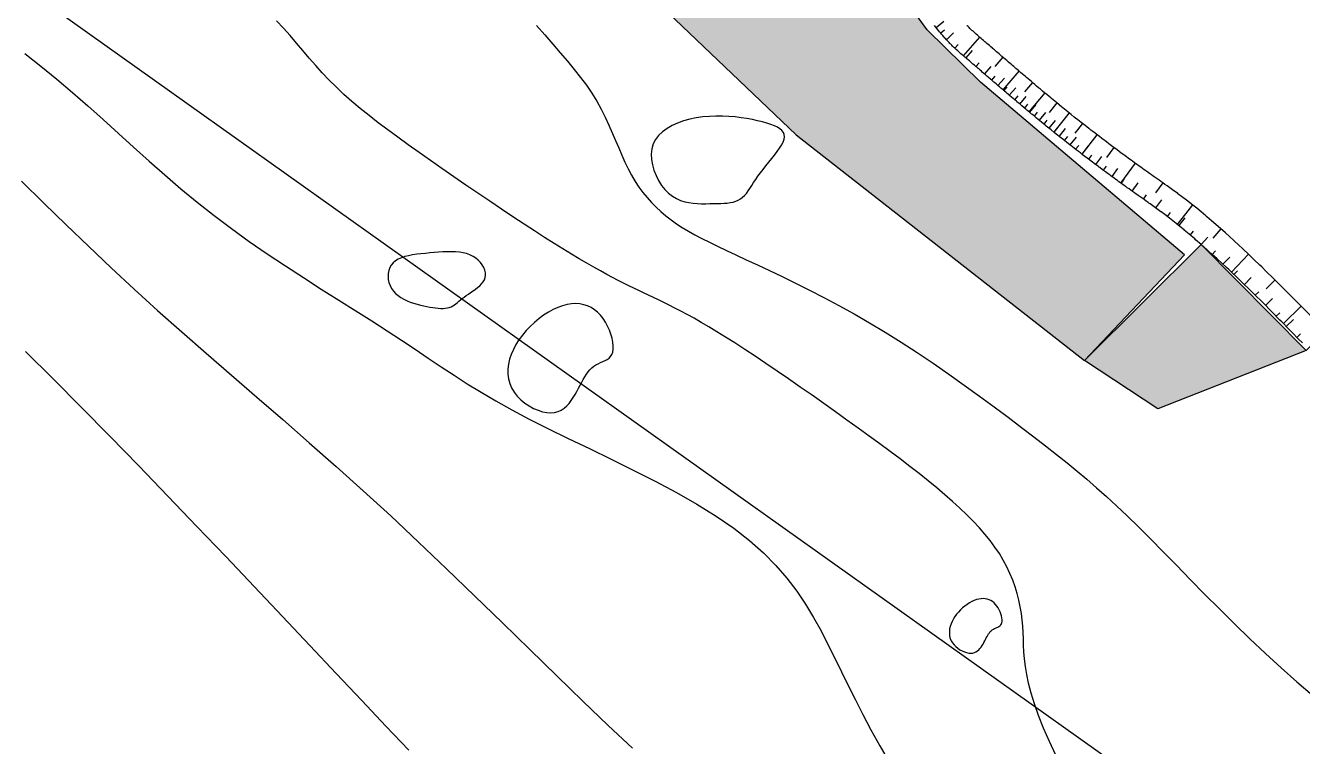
# Model space of a CAD drawing. Header units: millimetres. Extents: x 501029 to 503193, y 1805862 to 1807132.
# Drawn here: x 501825.5 to 501877, y 1806699.8 to 1806728.9 of the extents above; entities that cross this region are included whole.
import ezdxf

# ---------------------------------------------------------------- set-up
doc = ezdxf.new("R2010")
doc.units = ezdxf.units.MM
doc.header["$LTSCALE"] = 12
doc.header["$MEASUREMENT"] = 0
for name, color, linetype in [('3', 7, 'CONTINUOUS'), ('DM1', 4, 'CONTINUOUS'), ('DMO', 7, 'CONTINUOUS'), ('KHUNG', 7, 'CONTINUOUS'), ('TEXT', 4, 'CONTINUOUS')]:
    doc.layers.add(name, color=color, linetype=linetype)

msp = doc.modelspace()

# ---------------------------------------------------------------- hatches: boundary and pattern name
at = {"layer": 'TEXT', "linetype": 'Continuous'}
h = msp.add_hatch(dxfattribs=at)
h.set_pattern_fill('HONEY', color=256, scale=5, style=0)
h.set_pattern_definition([(0, (0, 0), (0.9375, 0.5412658750000001), [0.625, -1.25]), (120, (0, 0), (-0.9374999979516122, 0.5412658785479115), [0.625, -1.25]), (60, (0, 0), (2.0483877e-09, 1.082531753547911), [-1.25, 0.625])])
h.paths.add_polyline_path([(501834.6466081616, 1806753.636734551), (501825.6713402269, 1806762.17099704), (501821.2938374038, 1806755.472344911), (501833.2147096753, 1806745.055671973), (501845.3858500724, 1806735.223204318), (501850.5764841258, 1806739.156191729)])
h.paths.add_polyline_path([(501860.2846427964, 1806730.989805251), (501856.2574264699, 1806734.028931883), (501852.1300000001, 1806737.871999999), (501850.5764841261, 1806739.156191728), (501845.3858500727, 1806735.223204318), (501856.6130687546, 1806724.521065518), (501868.2472492611, 1806715.403686484), (501872.2860022753, 1806719.673945244), (501864.0525835316, 1806726.646058421), (501861.8955290009, 1806728.755154181)])
h.paths.add_polyline_path([(501872.9540000002, 1806720.087), (501868.2472492608, 1806715.403686484), (501871.2077240842, 1806713.447778474), (501877.1870352164, 1806715.80847753)])

# ---------------------------------------------------------------- linework, layer by layer
at = {"layer": '3', "linetype": 'Continuous'}
for p, q in [((501862.5709999998, 1806729.089, 16.817), (501862.2569999998, 1806728.841, 16.817)), ((501862.5949999997, 1806728.744, 17.366), (501862.4429999998, 1806728.614, 17.366)), ((501862.964, 1806728.629, 17.85), (501862.6709999999, 1806728.357, 17.85)), ((501864.0059999999, 1806728.464, 18.39), (501863.3539999998, 1806727.706, 18.39)), ((501863.1449999998, 1806728.164, 18.24), (501863.0069999997, 1806728.018, 18.24)), ((501863.7179999998, 1806727.922, 18.309), (501863.4569999999, 1806727.619, 18.309)), ((501863.9929999999, 1806727.421, 18.065), (501863.8619999997, 1806727.27, 18.065)), ((501864.9469999999, 1806727.653, 17.618), (501864.6199999999, 1806727.274, 17.618)), ((501864.4679999999, 1806727.276, 17.664), (501864.207, 1806726.973, 17.664)), ((501864.6229999999, 1806726.878, 17.208), (501864.4929999998, 1806726.727, 17.208)), ((501865.5979999998, 1806727.092, 16.391), (501864.9469999999, 1806726.333, 16.391)), ((501865.0139999998, 1806726.806, 16.707), (501864.7539999999, 1806726.502, 16.707)), ((501865.116, 1806726.455, 16.2), (501864.9869999997, 1806726.302999999, 16.2)), ((501865.4699999998, 1806726.416, 15.668), (501865.2109999999, 1806726.111, 15.668)), ((501866.1409999999, 1806726.629, 15.072), (501865.8179999998, 1806726.248, 15.072)), ((501865.5479999999, 1806726.088, 15.143), (501865.4189999998, 1806725.935, 15.143)), ((501865.8829999999, 1806726.066, 14.597), (501865.626, 1806725.76, 14.597)), ((501866.6409999998, 1806726.209, 13.722), (501866.0009999999, 1806725.441, 13.722)), ((501867.129, 1806725.805, 12.362), (501866.8129999999, 1806725.418, 12.362)), ((501865.95, 1806725.749, 14.064), (501865.8219999999, 1806725.596, 14.064)), ((501866.2769999998, 1806725.737, 13.512), (501866.021, 1806725.43, 13.512)), ((501866.3399999999, 1806725.425, 12.976), (501866.2129999998, 1806725.271, 12.976)), ((501866.6649999998, 1806725.417, 12.422), (501866.4109999999, 1806725.108, 12.422)), ((501867.6279999998, 1806725.4, 11.007), (501867.0019999999, 1806724.62, 11.007)), ((501866.7309999999, 1806725.105, 11.888), (501866.6039999999, 1806724.95, 11.888)), ((501867.0589999999, 1806725.097, 11.335), (501866.808, 1806724.786, 11.335)), ((501867.1309999998, 1806724.782, 10.804), (501867.0059999998, 1806724.626, 10.804)), ((501868.1589999998, 1806724.978, 9.669), (501867.8499999999, 1806724.585, 9.669)), ((501867.9719999998, 1806725.126, 10.125), (501867.8879999998, 1806725.192, 10.335)), ((501867.4679999999, 1806724.769, 10.256), (501867.2189999998, 1806724.455999999, 10.256)), ((501867.3169999998, 1806724.378, 10.009), (501867.2939999998, 1806724.396, 10.065)), ((501867.5539999998, 1806724.446, 9.732), (501867.4299999999, 1806724.289, 9.732)), ((501867.9039999998, 1806724.425, 9.193), (501867.6579999998, 1806724.11, 9.193)), ((501868.7459999998, 1806724.521, 8.367), (501868.1369999999, 1806723.729, 8.367)), ((501868.011, 1806724.09, 8.682), (501867.8879999998, 1806723.932, 8.682)), ((501868.3849999998, 1806724.054, 8.158), (501868.1419999998, 1806723.737, 8.158)), ((501869.4319999998, 1806724.002, 7.139), (501869.1319999998, 1806723.601, 7.139)), ((501868.521, 1806723.698999999, 7.669), (501868.4, 1806723.539, 7.669)), ((501868.9319999998, 1806723.64, 7.174), (501868.6919999998, 1806723.32, 7.174)), ((501869.1139999998, 1806723.254, 6.725999999999999), (501868.9949999998, 1806723.094, 6.725999999999999)), ((501870.2889999999, 1806723.371, 6.086999999999999), (501869.7009999999, 1806722.562, 6.086999999999999)), ((501869.5829999998, 1806723.157, 6.291), (501869.3459999999, 1806722.835, 6.291)), ((501869.835, 1806722.726, 5.929999999999999), (501869.7179999999, 1806722.564, 5.929999999999999)), ((501870.3909999999, 1806722.573, 5.634), (501870.1579999998, 1806722.247, 5.634)), ((501871.4019999998, 1806722.578, 5.514999999999999), (501871.1139999998, 1806722.168, 5.514999999999999)), ((501870.7289999998, 1806722.087, 5.472), (501870.6139999999, 1806721.924, 5.472)), ((501871.3489999999, 1806721.894, 5.442), (501871.1119999998, 1806721.572, 5.442)), ((501872.6049999997, 1806721.684, 5.501999999999999), (501871.9869999998, 1806720.898, 5.501999999999999)), ((501871.6989999997, 1806721.383, 5.440999999999999), (501871.5769999999, 1806721.225, 5.440999999999999)), ((501872.2999999998, 1806721.163, 5.443), (501872.0489999999, 1806720.852, 5.443)), ((501873.751, 1806720.717, 5.514999999999999), (501873.4199999999, 1806720.343, 5.514999999999999)), ((501872.6319999998, 1806720.629, 5.447), (501872.5019999998, 1806720.477, 5.447)), ((501873.2169999999, 1806720.389, 5.453), (501872.9539999999, 1806720.087, 5.453)), ((501873.5339999998, 1806719.838, 5.459999999999999), (501873.3999999999, 1806719.689, 5.459999999999999)), ((501874.8559999999, 1806719.702999999, 5.536999999999999), (501874.1699999999, 1806718.975, 5.536999999999999)), ((501874.1059999999, 1806719.583, 5.469), (501873.8329999998, 1806719.291, 5.469)), ((501874.4119999998, 1806719.02, 5.479), (501874.2739999997, 1806718.875, 5.479)), ((501874.9749999998, 1806718.756, 5.488999999999999), (501874.6959999997, 1806718.47, 5.488999999999999)), ((501875.9319999998, 1806718.658, 5.564), (501875.5799999999, 1806718.303, 5.564)), ((501875.2729999999, 1806718.184, 5.501), (501875.1329999999, 1806718.042, 5.501)), ((501875.829, 1806717.914, 5.512), (501875.5459999999, 1806717.631, 5.512)), ((501876.9889999998, 1806717.594, 5.594), (501876.2759999998, 1806716.893, 5.594)), ((501876.1209999998, 1806717.336, 5.524), (501875.9789999998, 1806717.195, 5.524)), ((501876.673, 1806717.061, 5.536), (501876.3879999998, 1806716.78, 5.536)), ((501876.9619999998, 1806716.479, 5.548), (501876.8189999999, 1806716.34, 5.548))]:
    msp.add_line(p, q, dxfattribs=at)
at = {"layer": '3', "color": 1, "linetype": 'Continuous', "flags": 128}
msp.add_lwpolyline([(502734.468, 1805863.404), (502565.854, 1806180.86), (502440.381, 1806356.363), (502262.265, 1806436.523), (502063.939, 1806567.977), (501955.637, 1806637.827), (501772.776, 1806767.939), (501708.223, 1807014.777), (501705.5739999999, 1807125.556)], dxfattribs=at)
at = {"layer": '3', "linetype": 'Continuous', "extrusion": (0.7000367487693115, 0.7115391592436147, 0.0605026878360138), "elevation": 1636881.360701644}
msp.add_lwpolyline([(909347.6767703556, -99200.33560182256), (909347.7036164742, -99200.38469642487), (909347.7827406635, -99200.53996487892), (909347.8583236743, -99200.69826887445), (909347.9324925183, -99200.861563013), (909347.938850507, -99200.87458511529)], dxfattribs=at)
at = {"layer": '3', "linetype": 'Continuous', "extrusion": (0.6851884817532321, 0.7254316017220832, 0.0653125998229596), "elevation": 1654529.53199843}
msp.add_lwpolyline([(875752.4495047837, -108275.178689815), (875752.4509184223, -108275.1816860436), (875752.496074193, -108275.2458183392), (875752.5384026868, -108275.3109432316), (875752.5814178354, -108275.3791091998), (875752.6237463288, -108275.4482255517), (875752.6653478389, -108275.5193824804), (875752.7062223655, -108275.5915821212), (875752.7598196373, -108275.6917456839)], dxfattribs=at)
at = {"layer": '3', "linetype": 'Continuous', "extrusion": (0.6517835550569826, 0.7528149327189678, 0.0919123192647074), "elevation": 1687239.563360292}
msp.add_lwpolyline([(803185.6942558468, -155719.1684507686), (803185.7154143859, -155719.186514459), (803185.7654388652, -155719.2317198584), (803185.8147073288, -155719.2799727206), (803185.863321239, -155719.3311433971), (803185.9111791332, -155719.3833700023), (803185.9576264585, -155719.4395703504), (803186.0033177692, -155719.4968266271), (803186.048253064, -155719.5571303669), (803186.0911232363, -155719.6163595269)], dxfattribs=at)
at = {"layer": '3', "linetype": 'Continuous', "extrusion": (0.6481173770888624, 0.7547227795499096, 0.1016729636821527), "elevation": 1688846.782165695}
msp.add_lwpolyline([(796330.7794799373, -172586.0939323881), (796330.7844690348, -172586.0938988348), (796330.844668214, -172586.1039516311), (796330.9026985918, -172586.1180390429), (796330.9607289699, -172586.1361057262), (796331.0172420391, -172586.1582841595), (796331.0731036148, -172586.1833699118), (796331.1274478823, -172586.2135622321), (796331.1811406564, -172586.2456670535), (796331.2333161219, -172586.281883625), (796331.2854915874, -172586.32108465), (796331.3151046894, -172586.3451890814)], dxfattribs=at)
at = {"layer": '3', "linetype": 'Continuous', "extrusion": (0.6598288006887935, 0.7513776461876086, 0.0075885829479054), "elevation": 1688679.850146497}
msp.add_lwpolyline([(815063.8493160675, -12798.03161795647), (815063.8925879819, -12797.96861418681), (815063.9968181758, -12797.82361052423), (815064.0946519818, -12797.69360865805), (815064.1868407996, -12797.57860358099), (815064.2732930775, -12797.47560608879), (815064.3548517663, -12797.38360049356), (815064.4306739154, -12797.30260251198), (815064.5016024753, -12797.22959651376), (815064.5689571417, -12797.16559387422), (815064.632078067, -12797.10858894888), (815064.691625099, -12797.05758746859), (815064.7469383898, -12797.0125837313), (815064.7993376349, -12796.97258916993), (815064.8482545378, -12796.93758737302), (815064.8574734197, -12796.93158670696)], dxfattribs=at)
at = {"layer": '3', "linetype": 'Continuous', "extrusion": (0.6552290049204342, 0.7552374759528976, 0.0170676895704834), "elevation": 1693344.212327314}
msp.add_lwpolyline([(804911.2277289648, -28887.46219955268), (804911.2539764307, -28887.45019676778), (804911.3078820345, -28887.42819261381), (804911.3560449271, -28887.41120497978), (804911.4390193411, -28887.38620014426), (804911.502144324, -28887.37119402874), (804911.5496518924, -28887.36219233737), (804911.6205855829, -28887.35318269881), (804911.6921745975, -28887.34918522397), (804911.7545442332, -28887.35018796272), (804911.8105158336, -28887.35519447502)], dxfattribs=at)
at = {"layer": '3', "linetype": 'Continuous', "extrusion": (0.6543161782687879, 0.7562111229328281, 0.0038828350981171), "elevation": 1694644.971822732}
msp.add_lwpolyline([(802661.6687601804, -6562.191442441224), (802661.6709269349, -6562.190440303783), (802661.7297189988, -6562.139443415256), (802661.7850356651, -6562.094442753945), (802661.8375312558, -6562.054441263652), (802661.8864495537, -6562.019441484999), (802661.9778877815, -6561.958442817901), (802662.058041705, -6561.911440880109), (802662.1289761846, -6561.87443903369), (802662.165097746, -6561.857441035439)], dxfattribs=at)
at = {"layer": '3', "linetype": 'Continuous', "extrusion": (0.6761880644489644, 0.7364533115032172, 0.0201549366833151), "elevation": 1669926.00739524}
msp.add_lwpolyline([(852259.4665654039, -33648.34998696381), (852259.5055716278, -33648.27896360189), (852259.5814345452, -33648.13992868504), (852259.6551479312, -33648.00690496581), (852259.7267117859, -33647.88089224107), (852259.796186387, -33647.76086223646), (852259.8635114565, -33647.64784322635), (852259.9280106694, -33647.5398207708), (852259.9910969537, -33647.43779588158), (852260.052033707, -33647.34178218997), (852260.1108812065, -33647.24975162476), (852260.1689921021, -33647.16273367519), (852260.236317172, -33647.06371182123)], dxfattribs=at)
at = {"layer": '3', "linetype": 'Continuous', "extrusion": (0.6655755145103565, 0.7461439815594467, 0.0166851211230388), "elevation": 1682107.279475838}
msp.add_lwpolyline([(828165.3757248985, -28052.61780496492), (828165.4331895272, -28052.54978642949), (828165.5139910602, -28052.45778163998), (828165.5891449291, -28052.37676994126), (828165.6607287187, -28052.30376554669), (828165.7274110914, -28052.23974341458), (828165.7883652204, -28052.18373834888)], dxfattribs=at)
at = {"layer": '3', "linetype": 'Continuous', "extrusion": (0.6895712154432408, 0.7232337239506671, 0.0377428055738051), "elevation": 1652757.656109001}
msp.add_lwpolyline([(883530.7774316896, -62407.2058444536), (883530.8156719946, -62407.15081124779), (883530.9197724744, -62407.00571452501), (883531.0160801432, -62406.87562680236), (883531.1081463753, -62406.76052457772), (883531.136456308, -62406.72552158293)], dxfattribs=at)
at = {"layer": '3', "linetype": 'Continuous', "extrusion": (0.721009883057134, 0.6909298382948441, 0.0525424313084063), "elevation": 1610172.57715235}
msp.add_lwpolyline([(957235.3719099121, -84704.98666220588), (957235.3768434757, -84704.97763195365), (957235.4756352382, -84704.77235859897), (957235.570907329, -84704.57511529521), (957235.6633516344, -84704.38786134367), (957235.7529681545, -84704.20959812569), (957235.8390650036, -84704.03836633993), (957235.9237479599, -84703.87612370506), (957236.004911245, -84703.72191112104), (957236.0444399985, -84703.64582320712)], dxfattribs=at)
at = {"layer": '3', "linetype": 'Continuous', "extrusion": (-0.6452358181220014, -0.7639682799984215, 0.0048172781407372), "elevation": -1704102.772805143}
msp.add_lwpolyline([(-782364.8287169312, 8225.698480908282), (-782364.8407546717, 8225.719482132095), (-782364.9038805503, 8225.821482641288), (-782364.9641879881, 8225.91848206455), (-782365.023731448, 8226.009484665748), (-782365.0804564678, 8226.096486169412), (-782365.1528016462, 8226.203486944116)], dxfattribs=at)
at = {"layer": '3', "linetype": 'Continuous', "extrusion": (0.7480840354975382, 0.6586045871006043, 0.0813035896117798), "elevation": 1565356.732027492}
msp.add_lwpolyline([(1024443.921278531, -127675.8602304398), (1024443.961938673, -127675.7869161929), (1024444.03289819, -127675.6605631022), (1024444.100284416, -127675.5401510214), (1024444.16700985, -127675.4267767903), (1024444.21896088, -127675.3394504987)], dxfattribs=at)
at = {"layer": '3', "linetype": 'Continuous', "extrusion": (0.7977087886492753, 0.5930169831921028, 0.1095059183671979), "elevation": 1471764.258634313}
msp.add_lwpolyline([(1150544.838903047, -162128.8745140705), (1150544.927212425, -162128.6783242506), (1150545.042496138, -162128.4228196909), (1150545.153582432, -162128.1773226443), (1150545.26127384, -162127.9418984427), (1150545.365570363, -162127.7155530998), (1150545.460875441, -162127.5093106657)], dxfattribs=at)
at = {"layer": '3', "linetype": 'Continuous', "extrusion": (0.7806525590046154, 0.6161579057156179, 0.1045515056978592), "elevation": 1505012.576092195}
msp.add_lwpolyline([(1107265.414372425, -158202.9483718305), (1107265.429037057, -158202.9192757683), (1107265.508267003, -158202.7643998549), (1107265.585472886, -158202.6165849389), (1107265.660654709, -158202.4758310203), (1107265.692008035, -158202.4165450151)], dxfattribs=at)
at = {"layer": '3', "linetype": 'Continuous', "extrusion": (-0.4051106602752033, -0.9035926950981105, 0.1393039636791505), "elevation": -1835853.278994672}
msp.add_lwpolyline([(-281183.5190081932, 258274.7863328249), (-281183.5442126803, 258274.8398372021), (-281183.629989757, 258275.0205892079), (-281183.713123655, 258275.1922887182), (-281183.7794859916, 258275.3265644888)], dxfattribs=at)
at = {"layer": '3', "linetype": 'Continuous', "extrusion": (0.8342366219239723, 0.5319771737876133, 0.1450846139665496), "elevation": 1379813.665833226}
msp.add_lwpolyline([(1253518.789686373, -202316.0453134273), (1253518.791604864, -202316.0401996797), (1253518.88642959, -202315.8330641644), (1253518.977111843, -202315.6349663888), (1253519.040788601, -202315.4994997224)], dxfattribs=at)
at = {"layer": '3', "linetype": 'Continuous', "extrusion": (-0.3762928947810249, -0.9165532273985686, 0.1354025061901897), "elevation": -1844807.728755343}
msp.add_lwpolyline([(-221913.5168501693, 252125.1766142409), (-221913.5686160925, 252125.2877001251), (-221913.8414194113, 252125.9032638879), (-221914.0943188017, 252126.4777016225), (-221914.1250414249, 252126.5472857071)], dxfattribs=at)
at = {"layer": '3', "linetype": 'Continuous', "extrusion": (0.650453288217068, 0.7595355129471933, 0.0040403489512389), "elevation": 1698712.583334149}
msp.add_lwpolyline([(794012.0470079505, -6849.646512741113), (794012.0980952113, -6849.538512398372), (794012.2038492744, -6849.31451003158), (794012.3046137951, -6849.104508856395)], dxfattribs=at)
at = {"layer": '3', "linetype": 'Continuous', "extrusion": (0.7727274208238791, 0.6284342802215619, 0.0892338979832399), "elevation": 1523215.03657598}
msp.add_lwpolyline([(1085044.925461182, -136453.5114020683), (1085045.004147107, -136453.3376713933), (1085045.115674909, -136453.0927318667), (1085045.174179922, -136452.9661894398)], dxfattribs=at)
at = {"layer": '3', "linetype": 'Continuous', "extrusion": (0.9449809940573028, 0.1288607931436914, 0.3006756007075579), "elevation": 707073.9856960492}
msp.add_lwpolyline([(1722349.255214052, -222901.6270526036), (1722349.323266054, -222901.4185057093), (1722349.413386538, -222901.1415884293), (1722349.441084739, -222901.0557182271)], dxfattribs=at)
at = {"layer": '3', "linetype": 'Continuous', "extrusion": (-0.5395859292101771, -0.8403496416851112, 0.0515703860572628), "elevation": -1789081.185464383}
msp.add_lwpolyline([(-553875.9999617354, 92396.88920049577), (-553876.0686341893, 92397.02637953755), (-553876.2369804585, 92397.36784763682), (-553876.397576387, 92397.70027791974), (-553876.65201787, 92398.24000240213)], dxfattribs=at)
at = {"layer": '3', "linetype": 'Continuous', "extrusion": (0.9282018103339881, -0.090242138660452, 0.360967804246715), "elevation": 302795.058298585}
msp.add_lwpolyline([(1846810.068265695, -117188.1234291672), (1846810.11392539, -117187.9357773826), (1846810.208548644, -117187.5401001911)], dxfattribs=at)
at = {"layer": '3', "linetype": 'Continuous', "extrusion": (0.7641925013257574, 0.6389859242036989, 0.0877884365222851), "elevation": 1537995.551550169}
msp.add_lwpolyline([(1064108.212619468, -135529.8603816931), (1064108.263594063, -135529.7519631032), (1064108.462499438, -135529.3152771158)], dxfattribs=at)
at = {"layer": '3', "linetype": 'Continuous', "extrusion": (-0.6270670346659319, -0.7789652970673825, 0), "elevation": -1722080.040003081}
msp.add_lwpolyline([(-742000.6081376467, 11.084), (-742000.6081376467, 11.085), (-742000.8648884986, 11.626)], dxfattribs=at)
at = {"layer": '3', "linetype": 'Continuous', "extrusion": (-0.5227252915501982, -0.8502687237372347, 0.0616552269318198), "elevation": -1798540.324852196}
msp.add_lwpolyline([(-518684.4780328281, 111109.8095446224), (-518684.5029264418, 111109.8536029607), (-518684.6026964509, 111110.0329679434), (-518684.7010908489, 111110.2123126928), (-518684.8906734213, 111110.570985839), (-518685.0730497706, 111110.924652145)], dxfattribs=at)
at = {"layer": '3', "linetype": 'Continuous', "extrusion": (-0.5805391662951467, -0.8137765617021834, 0.0272393836477406), "elevation": -1761623.313055733}
msp.add_lwpolyline([(-640704.4140346383, 48013.89434375952), (-640704.5163292275, 48014.10142059801), (-640704.6775593562, 48014.43354383655)], dxfattribs=at)
at = {"layer": '3', "linetype": 'Continuous', "extrusion": (-0.4558366449172294, -0.8846606942391213, 0.0979204228900167), "elevation": -1827106.576385716}
msp.add_lwpolyline([(-381421.9375664079, 179785.1163498539), (-381422.1092763125, 179785.4650255035), (-381422.1733914317, 179785.5986677554)], dxfattribs=at)
at = {"layer": '3', "linetype": 'Continuous', "extrusion": (0.7592601977375028, 0.6424509176455154, 0.1038304894914967), "elevation": 1541780.652161394}
msp.add_lwpolyline([(1055051.060907605, -160944.264302806), (1055051.183754075, -160944.0290311653), (1055051.334434783, -160943.7304171598)], dxfattribs=at)
at = {"layer": '3', "linetype": 'Continuous', "extrusion": (-0.5339627324120243, -0.8436271695388068, 0.0563648756853607), "elevation": -1792180.629355551}
msp.add_lwpolyline([(-542195.004322577, 101184.6380108922), (-542195.0514062179, 101184.7060908373), (-542195.1701849457, 101184.8823764149), (-542195.2845141657, 101185.0596857281), (-542195.3974636025, 101185.2379759696), (-542195.5068085017, 101185.417259802), (-542195.6147736176, 101185.5965261523), (-542195.7191341962, 101185.7767860936), (-542195.796348417, 101185.9120187304)], dxfattribs=at)
at = {"layer": '3', "linetype": 'Continuous', "extrusion": (-0.5556771939124722, -0.8303033813535037, 0.0426515073414648), "elevation": -1779006.140616431}
msp.add_lwpolyline([(-587785.8176438404, 75952.98988997293), (-587785.8262421748, 75952.99789386833), (-587785.8969722735, 75953.07096401161), (-587786.0384324704, 75953.2230988382), (-587786.1754560623, 75953.3802531112), (-587786.309430292, 75953.54143946446), (-587786.4400738524, 75953.70656328401), (-587786.567111867, 75953.87468464788), (-587786.6911005201, 75954.04583900202), (-587786.7643302282, 75954.1509626414)], dxfattribs=at)
at = {"layer": '3', "linetype": 'Continuous', "extrusion": (0.7600192041614893, 0.6399011989889964, 0.1135661253991752), "elevation": 1537555.026949297}
msp.add_lwpolyline([(1058849.462736554, -175742.1896617655), (1058849.487857407, -175742.1453792455), (1058849.585401842, -175741.9651360161), (1058849.681658142, -175741.7850665358), (1058849.746392476, -175741.6601901865)], dxfattribs=at)
at = {"layer": '3', "linetype": 'Continuous', "extrusion": (0.6241459208772153, 0.781260218641402, 0.0086220775177468), "elevation": 1724760.40393653}
msp.add_lwpolyline([(735597.1509317975, -14863.13537671166), (735597.1651435012, -14863.11337895846), (735597.2721240815, -14862.93336607214), (735597.377542083, -14862.75436391193), (735597.4545366762, -14862.61835729526)], dxfattribs=at)
at = {"layer": '3', "linetype": 'Continuous', "extrusion": (-0.5400547161575182, -0.8399940867171221, 0.0524484302557362), "elevation": -1788673.083610381}
msp.add_lwpolyline([(-554927.0378730353, 93950.33354444498), (-554927.1503510347, 93950.5057549068), (-554927.2625286812, 93950.68502821516), (-554927.3578225645, 93950.84121662476)], dxfattribs=at)
at = {"layer": '3', "linetype": 'Continuous', "extrusion": (-0.5423006997006832, -0.8385993118154959, 0.0515862901043123), "elevation": -1787280.305651256}
msp.add_lwpolyline([(-559665.9510379403, 92329.52932998056), (-559666.0521794932, 92329.66851828097), (-559666.1724330909, 92329.84176093792), (-559666.2899212063, 92330.01796898987), (-559666.2926866887, 92330.02199427469)], dxfattribs=at)
at = {"layer": '3', "linetype": 'Continuous', "extrusion": (-0.5842164973573916, -0.8114659912975918, 0.0146297362545474), "elevation": -1759294.393965977}
msp.add_lwpolyline([(-648337.4079798188, 25747.73150621899), (-648337.4979626912, 25747.83952034715), (-648337.6279379509, 25748.00453979132), (-648337.755121547, 25748.17255226451), (-648337.7779094046, 25748.20456119785)], dxfattribs=at)
at = {"layer": '3', "linetype": 'Continuous', "extrusion": (-0.5699471324043763, -0.8211983030370861, 0.0281711439781697), "elevation": -1769717.526613251}
msp.add_lwpolyline([(-617846.3437151313, 49880.4720764607), (-617846.3623099041, 49880.48008692514), (-617846.4505385023, 49880.52109446466), (-617846.5373754028, 49880.56509373266), (-617846.6225692546, 49880.6121239349), (-617846.7069415818, 49880.66116940577), (-617846.7901735624, 49880.71316739946), (-617846.8717624941, 49880.76719672424), (-617846.9533514262, 49880.82422485836), (-617847.0321569623, 49880.88323803703), (-617847.1115326718, 49880.94527316834), (-617847.1889465104, 49881.00827767861), (-617847.2661089981, 49881.07332060084), (-617847.3413096142, 49881.14033250518), (-617847.4156887063, 49881.20935967819), (-617847.4892462739, 49881.28040211984), (-617847.5536321307, 49881.34442091711)], dxfattribs=at)
at = {"layer": '3', "linetype": 'Continuous', "extrusion": (0.6199023855004921, 0.7841889480708134, 0.0277259116061209), "elevation": 1727922.256163231}
msp.add_lwpolyline([(726711.0155951955, -47920.12300150995), (726711.024187333, -47920.11399336568), (726711.0955693475, -47920.04097665411), (726711.2363086042, -47919.88891923016), (726711.3728339673, -47919.73284967367), (726711.4178194278, -47919.67883871973)], dxfattribs=at)
at = {"layer": '3', "linetype": 'Continuous', "extrusion": (-0.5756230723658989, -0.8174487629450673, 0.0208709970921843), "elevation": -1765790.789966918}
msp.add_lwpolyline([(-629875.8692425983, 36867.96313904624), (-629875.8736646028, 36867.96612445638), (-629875.9508418983, 36868.02915068958), (-629876.0274434454, 36868.09415942245), (-629876.1032273658, 36868.16117973612), (-629876.1776179106, 36868.2301945659), (-629876.2506150801, 36868.30020412962), (-629876.3150101192, 36868.36421379195)], dxfattribs=at)
at = {"layer": '3', "linetype": 'Continuous', "extrusion": (-0.5557916663572554, -0.82952115475567, 0.0546834291229522), "elevation": -1777649.269784253}
msp.add_lwpolyline([(-588730.4490610624, 97359.4136604459), (-588730.4598776874, 97359.42064860306), (-588730.5442008782, 97359.4697769448), (-588730.6274108205, 97359.52180993972), (-588730.7089592341, 97359.57590081834), (-588730.7905076479, 97359.63298720823), (-588730.8698379087, 97359.69208605283), (-588730.9441752391, 97359.75117036288)], dxfattribs=at)
at = {"layer": '3', "linetype": 'Continuous', "extrusion": (-0.5691875393283032, -0.8214455138343563, 0.0353950967621503), "elevation": -1769781.925597372}
msp.add_lwpolyline([(-616490.8463482112, 62686.42600095248), (-616490.87657948, 62686.43498592341), (-616490.9675904155, 62686.46601667562), (-616491.0586013506, 62686.50004554801), (-616491.1482207812, 62686.53806297971), (-616491.2356267457, 62686.57908975637), (-616491.3230327108, 62686.62311465323), (-616491.396840754, 62686.6631310594)], dxfattribs=at)
at = {"layer": '3', "linetype": 'Continuous', "extrusion": (-0.570999973281541, -0.820045942190881, 0.0385186086035048), "elevation": -1768162.878500102}
msp.add_lwpolyline([(-620541.4444325842, 68163.20393963333), (-620541.4832648721, 68163.20492998726), (-620541.584521828, 68163.21193133263), (-620541.6827453952, 68163.22396338829), (-620541.7803975384, 68163.239960865), (-620541.8764083717, 68163.25999939415), (-620541.9712763571, 68163.28397173391), (-620542.0342724496, 68163.3030046883)], dxfattribs=at)
at = {"layer": '3', "linetype": 'Continuous', "extrusion": (0.3116259494199673, 0.4249444761901259, 0.8498890867657987), "elevation": 924157.0382290595}
msp.add_lwpolyline([(663717.8469462418, -1490479.614365424), (663718.1151565434, -1490479.614249675), (663718.3840119693, -1490479.610570081), (663718.4464277158, -1490479.608556661)], dxfattribs=at)
at = {"layer": '3', "linetype": 'Continuous', "extrusion": (0.092148951733349, 0.1225177009362936, 0.9881791252863671), "elevation": 267607.858629012}
msp.add_lwpolyline([(684909.3313814579, -1724935.784073414), (684909.3837857624, -1724935.787165146), (684909.6420026633, -1724935.799575718), (684909.8656157877, -1724935.809265902), (684910.0596251307, -1724935.816075673), (684910.3942354308, -1724935.823486986), (684910.6424387383, -1724935.825722611), (684910.8260382966, -1724935.825278175), (684910.8310382916, -1724935.825271453)], dxfattribs=at)
at = {"layer": '3', "linetype": 'Continuous', "extrusion": (0.1261885275234472, 0.1663394224793024, 0.9779609665271495), "elevation": 363864.721503434}
msp.add_lwpolyline([(692120.8910991683, -1704314.3450597), (692121.0541186852, -1704314.34830442), (692121.3023292247, -1704314.349513419), (692121.4865297407, -1704314.349110419), (692121.4909252786, -1704314.348304419)], dxfattribs=at)
at = {"layer": '3', "linetype": 'Continuous', "extrusion": (0.0858085702178652, 0.1151592141629927, 0.9896338942611695), "elevation": 251131.0647049195}
msp.add_lwpolyline([(677072.9830435242, -1730497.361099239), (677073.040024501, -1730497.367356859), (677073.2717533883, -1730497.390672065), (677073.486689856, -1730497.411560221), (677073.8861854328, -1730497.445973598), (677074.2311056448, -1730497.472355444), (677074.477456955, -1730497.488446848)], dxfattribs=at)
at = {"layer": '3', "linetype": 'Continuous', "extrusion": (0.395670171471, 0.4949422572105374, 0.7736131316332785), "elevation": 1092802.506533407}
msp.add_lwpolyline([(736150.3053811848, -1334159.19809217), (736150.3131898174, -1334159.198848759), (736150.5377669089, -1334159.201234595), (736150.7318905558, -1334159.202645653), (736150.9055559865, -1334159.202209339)], dxfattribs=at)
at = {"layer": '3', "linetype": 'Continuous', "extrusion": (0.3018254900006634, 0.367849816007487, 0.879538450807648), "elevation": 816084.4994914538}
msp.add_lwpolyline([(758048.2444356384, -1508470.537799926), (758048.2939718011, -1508470.540071512), (758048.593289952, -1508470.546206327), (758048.8446180872, -1508470.548477914)], dxfattribs=at)
at = {"layer": '3', "linetype": 'Continuous', "extrusion": (0.2189301231558831, 0.2659320718690971, 0.9388022871331106), "elevation": 590345.0429401239}
msp.add_lwpolyline([(760854.4143220843, -1608945.843335726), (760854.7173256318, -1608945.854948222), (760855.0141995896, -1608945.863657594)], dxfattribs=at)
at = {"layer": '3', "linetype": 'Continuous', "extrusion": (0.0659146477421909, 0.0935752584690958, 0.9934278686525082), "elevation": 202150.667994548}
msp.add_lwpolyline([(630143.269036737, -1754470.771559337), (630143.3715734152, -1754470.788741552), (630143.7022030416, -1754470.839976611), (630144.0093863115, -1754470.885631701), (630144.2964859253, -1754470.927113594), (630144.5621084702, -1754470.964067755), (630144.7530625949, -1754470.988755637)], dxfattribs=at)
at = {"layer": '3', "linetype": 'Continuous', "extrusion": (0.1324051572655163, 0.1653235643684124, 0.9773111036891053), "elevation": 365149.3019885764}
msp.add_lwpolyline([(737681.2157169454, -1684815.965316052), (737681.266475685, -1684815.969622124), (737681.4988703799, -1684815.984940192), (737681.7151778317, -1684815.997824654), (737681.8141948465, -1684816.003173699)], dxfattribs=at)
at = {"layer": '3', "linetype": 'Continuous', "extrusion": (-0.0028403867684427, 0.0189359290364109, 0.9998166645913308), "elevation": 32791.86072576106}
msp.add_lwpolyline([(-764330.8035709164, -1711968.022101067), (-764330.72297259, -1711968.125217065), (-764330.5552984035, -1711968.335453519), (-764330.4299506997, -1711968.490794925)], dxfattribs=at)
at = {"layer": '3', "linetype": 'Continuous', "extrusion": (0.0740418147393569, 0.1016795431338832, 0.9920580024263641), "elevation": 220871.6524004049}
msp.add_lwpolyline([(657825.6089424837, -1742007.910280382), (657826.0434217688, -1742007.97920527), (657826.4557681497, -1742008.043130697), (657826.8389964299, -1742008.100966746), (657827.0917113815, -1742008.137476806)], dxfattribs=at)
at = {"layer": '3', "linetype": 'Continuous', "extrusion": (0.2204794868565335, 0.2552920360826007, 0.9413898088402486), "elevation": 571899.0807274007}
msp.add_lwpolyline([(801077.0542256819, -1596031.743491696), (801077.1834360104, -1596031.751401618), (801077.4950062823, -1596031.767207991), (801077.6532854938, -1596031.775117914)], dxfattribs=at)
at = {"layer": '3', "linetype": 'Continuous', "extrusion": (-0.0036092411246923, 0.0216554321175795, 0.9997589787735366), "elevation": 37319.3706142502}
msp.add_lwpolyline([(-792069.2161924368, -1699218.313030429), (-792069.1954781677, -1699218.340807164), (-792068.982417112, -1699218.63187694), (-792068.8597754855, -1699218.79630218)], dxfattribs=at)
at = {"layer": '3', "linetype": 'Continuous', "extrusion": (0.5353114519035344, 0.5596437942453591, 0.632645614087056), "elevation": 1279781.52594948}
msp.add_lwpolyline([(886168.1280937803, -1045453.706434942), (886168.3755514873, -1045453.712891189), (886168.7283578097, -1045453.721929935)], dxfattribs=at)
at = {"layer": '3', "linetype": 'Continuous', "extrusion": (-1.2918466e-09, 0.0277362729005046, 0.9996152755763533), "elevation": 50117.20336538794}
msp.add_lwpolyline([(-501877.5981497807, -1806021.790881923), (-501877.2541497972, -1806022.143023879), (-501876.8911498144, -1806022.512159295), (-501876.5521498304, -1806022.855304713), (-501876.5471498306, -1806022.861302405)], dxfattribs=at)
at = {"layer": '3', "linetype": 'Continuous', "extrusion": (-0.7071067860871395, -0.7071067762852766, 9.799769474e-07), "elevation": -1632421.884056568}
msp.add_lwpolyline([(-922662.3670693772, 7.118735814793259), (-922662.7969903002, 7.10973581479326), (-922662.9666959281, 7.106735814793259)], dxfattribs=at)
at = {"layer": '3', "linetype": 'Continuous', "extrusion": (0.6440686940471014, 0.6471356916013556, 0.4079104239953871), "elevation": 1492436.041348393}
msp.add_lwpolyline([(918781.6728020665, -666768.9495465708), (918781.7703791681, -666768.9520440323), (918782.2533266984, -666768.9615944738), (918782.2724168482, -666768.9619014073)], dxfattribs=at)
at = {"layer": '3', "linetype": 'Continuous', "extrusion": (-0.580109607641153, -0.5524853374755586, 0.5985255174150436), "elevation": -1289324.531093702}
msp.add_lwpolyline([(-962190.1756643791, 963294.9316011583), (-962190.3545609306, 963294.9278563241), (-962190.7752505862, 963294.9166218217)], dxfattribs=at)
at = {"layer": '3', "linetype": 'Continuous', "extrusion": (-0.3956982725301674, -0.3620218162755704, 0.8440160434832849), "elevation": -852657.8384460238}
msp.add_lwpolyline([(-994231.183599377, 1341857.904834018), (-994231.4048625109, 1341857.897375753), (-994231.7836863445, 1341857.882459225)], dxfattribs=at)
at = {"layer": '3', "linetype": 'Continuous'}
for points in [[(501864.5299999998, 1806728.013, 18.124), (501864.467, 1806728.067, 18.179), (501864.4059999999, 1806728.12, 18.226), (501864.352, 1806728.166, 18.263), (501864.3049999999, 1806728.207, 18.292), (501864.2629999998, 1806728.242, 18.314), (501864.227, 1806728.274, 18.331), (501864.163, 1806728.328, 18.356), (501864.1159999999, 1806728.37, 18.371), (501864.0799999999, 1806728.401, 18.38), (501864.0249999999, 1806728.447, 18.389), (501863.9709999999, 1806728.494, 18.393), (501863.9239999998, 1806728.535, 18.392), (501863.8779999998, 1806728.575, 18.387), (501863.8329999999, 1806728.615, 18.377), (501863.7889999999, 1806728.655, 18.363), (501863.7459999998, 1806728.694, 18.345), (501863.7039999999, 1806728.733, 18.323), (501863.6639999999, 1806728.771, 18.298), (501863.6239999999, 1806728.809, 18.268), (501863.5849999999, 1806728.847, 18.236), (501863.5469999998, 1806728.884, 18.2), (501863.5109999999, 1806728.921, 18.161), (501863.4999999997, 1806728.932, 18.148)], [(501872.011, 1806722.142, 5.501), (501871.7959999999, 1806722.3, 5.501999999999999), (501871.5769999999, 1806722.455, 5.503), (501871.4929999998, 1806722.513, 5.506), (501871.4109999998, 1806722.571, 5.512999999999999), (501871.3299999999, 1806722.628, 5.525), (501871.251, 1806722.684, 5.541), (501871.1719999998, 1806722.739, 5.560999999999999), (501871.0949999998, 1806722.794, 5.584999999999999), (501871.0189999999, 1806722.847, 5.613), (501870.9439999999, 1806722.901, 5.644), (501870.8699999999, 1806722.952999999, 5.677999999999999), (501870.8129999999, 1806722.994, 5.708)]]:
    msp.add_polyline3d(points, dxfattribs=at)
at = {"layer": 'DM1'}
for points in [[(501845.3858500726, 1806735.223204318), (501856.6130687537, 1806724.521065521), (501868.2472492609, 1806715.403686484), (501872.2860022752, 1806719.673945244), (501864.0525835309, 1806726.64605842), (501861.8955290016, 1806728.755154181), (501860.2846427967, 1806730.989805249), (501856.2574264673, 1806734.028931885), (501852.1299999999, 1806737.872), (501850.576484126, 1806739.156191729)], [(501871.2077240842, 1806713.447778474), (501868.2472492609, 1806715.403686484), (501872.954, 1806720.087), (501877.1870352167, 1806715.80847753)]]:
    msp.add_lwpolyline(points, close=True, dxfattribs=at)
for points in [[(501867.0832516922, 1806699.467196336), (501866.8263360567, 1806700.02605153), (501866.5954985944, 1806700.564903926), (501866.394053108, 1806701.075550937), (501866.2253134002, 1806701.549789975), (501866.0912820241, 1806701.981611354), (501865.9887165314, 1806702.373776986), (501865.9130632244, 1806702.731241682), (501865.8597684051, 1806703.058960254), (501865.8242783754, 1806703.361887515), (501865.8020394372, 1806703.644978274), (501865.7884978927, 1806703.913187346), (501865.7791000438, 1806704.171469541), (501865.7692921925, 1806704.424779671), (501865.7545206409, 1806704.678072548), (501865.7308672832, 1806704.935347996), (501865.6969563824, 1806705.196785897), (501865.6520477945, 1806705.461611142), (501865.5954013746, 1806705.729048626), (501865.5262769782, 1806705.998323242), (501865.443934461, 1806706.268659882), (501865.3476336782, 1806706.53928344), (501865.2366344856, 1806706.809418809), (501865.1101967385, 1806707.078290883), (501864.9675802924, 1806707.345124554), (501864.8081660604, 1806707.609401918), (501864.6318191851, 1806707.871633876), (501864.4385258667, 1806708.13258853), (501864.228272306, 1806708.393033983), (501864.0010447027, 1806708.653738338), (501863.7568292573, 1806708.915469696), (501863.4956121701, 1806709.178996163), (501863.2173796413, 1806709.445085839), (501862.9221178712, 1806709.714506828), (501862.6098130599, 1806709.988027231), (501862.2805620057, 1806710.266300657), (501861.9349038971, 1806710.549522726), (501861.5734885204, 1806710.837774565), (501861.1969656621, 1806711.131137299), (501860.8059851085, 1806711.429692054), (501860.401196646, 1806711.733519955), (501859.9832500611, 1806712.042702129), (501859.5527951401, 1806712.357319701), (501859.1104816692, 1806712.677453797), (501858.6569594348, 1806713.003185542), (501858.1933655609, 1806713.334122831), (501857.7227865208, 1806713.667980634), (501857.2487961254, 1806714.002000687), (501856.7749681852, 1806714.333424731), (501856.304876511, 1806714.659494502), (501855.8420949139, 1806714.977451739), (501855.3901972043, 1806715.28453818), (501854.9527571931, 1806715.577995562), (501854.5333486912, 1806715.855065625), (501854.1355455094, 1806716.112990106), (501853.7620550796, 1806716.349727352), (501853.4121193194, 1806716.566102135), (501853.0841137677, 1806716.763655839), (501852.7764139632, 1806716.943929844), (501852.4873954447, 1806717.108465535), (501852.2154337512, 1806717.258804291), (501851.9589044213, 1806717.396487496), (501851.716182994, 1806717.52305653), (501851.4856450082, 1806717.640052777), (501851.2656660022, 1806717.749017618), (501851.0545350011, 1806717.851509823), (501850.8501949709, 1806717.94915772), (501850.6505023637, 1806718.043607023), (501850.4533136318, 1806718.136503447), (501850.2564852269, 1806718.229492708), (501850.0578736013, 1806718.32422052), (501849.855335207, 1806718.422332599), (501849.6467264959, 1806718.525474659), (501849.42990392, 1806718.635292416), (501849.2027239315, 1806718.753431585), (501848.9632077669, 1806718.881418109), (501848.7100358, 1806719.020298846), (501848.4420531895, 1806719.171000883), (501848.1581050937, 1806719.334451305), (501847.857036671, 1806719.511577199), (501847.53769308, 1806719.703305651), (501847.1989194789, 1806719.910563748), (501846.8395610265, 1806720.134278575), (501846.4584628809, 1806720.37537722), (501846.0544702008, 1806720.634786767), (501845.6273192586, 1806720.912796906), (501845.1803107832, 1806721.207147732), (501844.7176366175, 1806721.514941943), (501844.2434886049, 1806721.833282235), (501843.762058588, 1806722.159271306), (501843.2775384099, 1806722.490011854), (501842.7941199138, 1806722.822606577), (501842.3159949425, 1806723.154158171), (501841.847355339, 1806723.481769335), (501841.3923929466, 1806723.802542764), (501840.9545468188, 1806724.114307418), (501840.5342448534, 1806724.417797292), (501840.1311621587, 1806724.714472642), (501839.7449738429, 1806725.005793725), (501839.3753550149, 1806725.293220798), (501839.0219807826, 1806725.578214115), (501838.6845262546, 1806725.862233934), (501838.3626665392, 1806726.146740511), (501838.056076745, 1806726.433194101), (501837.7644319804, 1806726.723054962), (501837.486839235, 1806727.017339214), (501837.2201330247, 1806727.315286432), (501836.9605797471, 1806727.615692056), (501836.7044457991, 1806727.917351528), (501836.447997578, 1806728.219060286), (501836.1875014813, 1806728.519613772), (501835.9192239061, 1806728.817807426), (501835.6394312497, 1806729.112436686)], [(501846.1348510881, 1806728.935879738), (501846.4652662475, 1806728.549141722), (501846.7839852823, 1806728.180981407), (501847.089546182, 1806727.828397156), (501847.3804869358, 1806727.488387333), (501847.6553455331, 1806727.157950301), (501847.9126599634, 1806726.834084424), (501848.150968216, 1806726.513788065), (501848.3688082802, 1806726.194059588), (501848.5654491518, 1806725.872668046), (501848.7430838504, 1806725.550465256), (501848.9046364022, 1806725.229073723), (501849.053030833, 1806724.910115953), (501849.1911911689, 1806724.595214452), (501849.3220414359, 1806724.285991727), (501849.4485056598, 1806723.984070283), (501849.5735078668, 1806723.691072625), (501849.6999720829, 1806723.408621262), (501849.8308223339, 1806723.138338697), (501849.9685223829, 1806722.881468853), (501850.1136949402, 1806722.637741311), (501850.2665024533, 1806722.406507067), (501850.4271073696, 1806722.187117119), (501850.5956721364, 1806721.978922463), (501850.7723592012, 1806721.781274095), (501850.9573310113, 1806721.593523014), (501851.1507500142, 1806721.415020215), (501851.352778657, 1806721.245116696), (501851.5635793876, 1806721.083163451), (501851.7837207679, 1806720.928227543), (501852.0153958208, 1806720.778240273), (501852.2612036836, 1806720.630849009), (501852.523743494, 1806720.483701118), (501852.8056143896, 1806720.334443967), (501853.1094155078, 1806720.180724923), (501853.4377459864, 1806720.020191351), (501853.7932049627, 1806719.85049062), (501854.1783915746, 1806719.669270095), (501854.5959049593, 1806719.474177143), (501855.047430671, 1806719.263161644), (501855.5309999285, 1806719.035383525), (501856.0437303669, 1806718.790305227), (501856.5827396217, 1806718.527389191), (501857.1451453279, 1806718.246097856), (501857.728065121, 1806717.945893664), (501858.3286166362, 1806717.626239054), (501858.9439175086, 1806717.286596467), (501859.5710853736, 1806716.926428344), (501860.2072378663, 1806716.545197126), (501860.8492687319, 1806716.14322895), (501861.4931761543, 1806715.724304751), (501862.1347344272, 1806715.293069161), (501862.7697178442, 1806714.854166813), (501863.3939006993, 1806714.412242339), (501864.0030572862, 1806713.97194037), (501864.5929618985, 1806713.537905539), (501865.15938883, 1806713.114782479), (501865.6981123744, 1806712.707215822), (501866.2049068255, 1806712.3198502), (501866.6773812913, 1806711.95543896), (501867.120484137, 1806711.609170302), (501867.5409985418, 1806711.274341142), (501867.9457076854, 1806710.944248395), (501868.341394747, 1806710.612188976), (501868.7348429061, 1806710.2714598), (501869.1328353421, 1806709.915357782), (501869.5421552344, 1806709.537179838), (501869.9695857623, 1806709.130222882), (501870.4219101055, 1806708.68778383), (501870.9042800374, 1806708.205317886), (501871.4153217085, 1806707.686913414), (501871.9520298638, 1806707.138817066), (501872.5113992479, 1806706.567275495), (501873.0904246055, 1806705.978535353), (501873.6861006814, 1806705.378843295), (501874.2954222205, 1806704.774445971), (501874.9153839674, 1806704.171590035), (501875.5429806669, 1806703.57652214), (501876.1752070638, 1806702.995488938), (501876.8095641639, 1806702.433309199), (501877.4455780177, 1806701.88909016)], [(501825.3503949495, 1806722.639694488), (501826.2491778028, 1806721.758992228), (501827.1469472586, 1806720.884304851), (501828.0494831234, 1806720.014680616), (501828.9625652042, 1806719.149167781), (501829.8919733079, 1806718.286814604), (501830.8423832135, 1806717.42617204), (501831.814054589, 1806716.563801827), (501832.8061430743, 1806715.695768397), (501833.8178043101, 1806714.818136183), (501834.8481939361, 1806713.926969619), (501835.8964675927, 1806713.018333138), (501836.96178092, 1806712.088291174), (501838.0432895582, 1806711.132908158), (501839.1401491475, 1806710.148248524), (501840.251515328, 1806709.130376707), (501841.3754921978, 1806708.078005698), (501842.5059776868, 1806707.000442733), (501843.6358181827, 1806705.909643608), (501844.7578600735, 1806704.817564118), (501845.8649497468, 1806703.736160058), (501846.9499335902, 1806702.677387224), (501848.0056579918, 1806701.653201411), (501849.0249693393, 1806700.675558415), (501850.0007140205, 1806699.756414031)], [(501825.5044950007, 1806715.770960101), (501826.6261799649, 1806714.66068238), (501827.7632861513, 1806713.518840604), (501828.91534912, 1806712.347646583), (501830.080804335, 1806711.150451295), (501831.2536868791, 1806709.935162386), (501832.4269317392, 1806708.71082667), (501833.5934739025, 1806707.48649096), (501834.7462483562, 1806706.271202072), (501835.8781900875, 1806705.074006816), (501836.9822340834, 1806703.903952009), (501838.0513153312, 1806702.770084463), (501839.0783688179, 1806701.681450992), (501840.0563295305, 1806700.647098409), (501840.9810611151, 1806699.672876987)]]:
    msp.add_lwpolyline(points, dxfattribs=at)
at = {"layer": 'DMO'}
for points in [[(501825.482436371, 1806727.79840259), (501826.1308372327, 1806727.285639583), (501826.771874688, 1806726.76215787), (501827.4023461088, 1806726.227167886), (501828.0244076306, 1806725.682403851), (501828.6415550798, 1806725.130230926), (501829.2572842822, 1806724.573014273), (501829.8750910642, 1806724.013119055), (501830.498471252, 1806723.452910433), (501831.1309206716, 1806722.894753571), (501831.7759351495, 1806722.341013628), (501832.4370105116, 1806721.79405577), (501833.1176425842, 1806721.256245156), (501833.8196639684, 1806720.729648692), (501834.5382543653, 1806720.215140255), (501835.2669302508, 1806719.713295464), (501835.9992081008, 1806719.22468994), (501836.7286043911, 1806718.7498993), (501837.448635598, 1806718.289499166), (501838.1528181972, 1806717.844065155), (501838.8346686647, 1806717.414172889), (501839.4877034764, 1806717.000397986), (501840.1054391084, 1806716.603316067), (501840.684308924, 1806716.222868944), (501841.2324138375, 1806715.856463216), (501841.7607716507, 1806715.500871673), (501842.2804001652, 1806715.152867108), (501842.8023171828, 1806714.80922231), (501843.3375405052, 1806714.466710073), (501843.8970879342, 1806714.122103186), (501844.4919772716, 1806713.772174443), (501845.133226319, 1806713.413696633), (501845.831852878, 1806713.04344255), (501846.5945711123, 1806712.658841644), (501847.4108806311, 1806712.259950013), (501848.2659774057, 1806711.847480412), (501849.1450574069, 1806711.422145598), (501850.0333166059, 1806710.984658327), (501850.9159509737, 1806710.535731357), (501851.7781564815, 1806710.076077443), (501852.6051291003, 1806709.606409343), (501853.3820648012, 1806709.127439813), (501854.0941595549, 1806708.63988161), (501854.7303835589, 1806708.144393379), (501855.294803913, 1806707.641417325), (501855.7952619432, 1806707.13134154), (501856.2395989755, 1806706.614554117), (501856.635656336, 1806706.09144315), (501856.9912753505, 1806705.562396732), (501857.3142973451, 1806705.027802955), (501857.6125636457, 1806704.488049914), (501857.8939155784, 1806703.9435257), (501858.166194469, 1806703.394618408), (501858.4369370936, 1806702.840904234), (501858.7124620271, 1806702.27871179), (501858.9987832951, 1806701.703557793), (501859.3019149225, 1806701.110958959), (501859.6278709343, 1806700.496432005), (501859.9826653558, 1806699.855493648), (501860.372312212, 1806699.183660603)], [(501884.6912892854, 1806725.868331411), (501885.0343575664, 1806723.629035516), (501877.1870352167, 1806715.80847753), (501871.2077240842, 1806713.447778474)]]:
    msp.add_lwpolyline(points, dxfattribs=at)
at = {"layer": 'KHUNG'}
for points in [[(501855.249885465, 1806725.035243666), (501855.0549804615, 1806725.083105783), (501854.8450818793, 1806725.128431272), (501854.6219756359, 1806725.169854386), (501854.3874476491, 1806725.206009375), (501854.1432838361, 1806725.235530489), (501853.8912701146, 1806725.257051977), (501853.633192402, 1806725.269208091), (501853.370836616, 1806725.270633081), (501853.1059886742, 1806725.259961198), (501852.840434494, 1806725.235826692), (501852.5762617629, 1806725.197058507), (501852.3167652487, 1806725.143264363), (501852.065541489, 1806725.074246677), (501851.8261870216, 1806724.989807861), (501851.6022983842, 1806724.889750331), (501851.3974721143, 1806724.773876501), (501851.2153047497, 1806724.641988787), (501851.0593928281, 1806724.493889603), (501850.9333328871, 1806724.329381363), (501850.8407214646, 1806724.148266481), (501850.7840706764, 1806723.95112587), (501850.7615549514, 1806723.741654422), (501850.7702642969, 1806723.52432553), (501850.80728872, 1806723.303612581), (501850.869718228, 1806723.083988968), (501850.9546428283, 1806722.869928081), (501851.0591525277, 1806722.665903309), (501851.1803373336, 1806722.476388044), (501851.3152872531, 1806722.305855676), (501851.4610922935, 1806722.158779594), (501851.615088795, 1806722.038408651), (501851.775598429, 1806721.943093541), (501851.9411892, 1806721.86996042), (501852.1104291125, 1806721.816135445), (501852.2818861711, 1806721.77874477), (501852.4541283801, 1806721.754914552), (501852.625723744, 1806721.741770947), (501852.7952402674, 1806721.73644011), (501852.9612459547, 1806721.736048199), (501853.1223088102, 1806721.737721368), (501853.2772134773, 1806721.73927904), (501853.4256111533, 1806721.741313711), (501853.5673696743, 1806721.745111141), (501853.7023568765, 1806721.751957093), (501853.8304405959, 1806721.763137327), (501853.9514886687, 1806721.779937606), (501854.065368931, 1806721.803643691), (501854.1719492187, 1806721.835541345), (501854.2710973682, 1806721.876916327), (501854.3626812153, 1806721.929054401), (501854.4468992708, 1806721.992895782), (501854.5252727429, 1806722.067998503), (501854.5996535144, 1806722.153575052), (501854.6718934679, 1806722.248837918), (501854.7438444866, 1806722.352999587), (501854.8173584527, 1806722.465272548), (501854.8942872491, 1806722.584869289), (501854.9764827588, 1806722.711002297), (501855.0657968644, 1806722.84288406), (501855.1640814486, 1806722.979727065), (501855.2722653505, 1806723.120629824), (501855.3875852342, 1806723.264234938), (501855.50635472, 1806723.409071032), (501855.6248874282, 1806723.553666732), (501855.7394969792, 1806723.696550661), (501855.8464969932, 1806723.836251444), (501855.9422010907, 1806723.971297708), (501856.0229228921, 1806724.100218075), (501856.0849760175, 1806724.221541172), (501856.1246740873, 1806724.333795623), (501856.1390994841, 1806724.435911434), (501856.1284096397, 1806724.528424139), (501856.0935307479, 1806724.612270651), (501856.0353890026, 1806724.688387886), (501855.9549105976, 1806724.757712756), (501855.8530217269, 1806724.821182179), (501855.7306485844, 1806724.879733066), (501855.588717364, 1806724.934302334), (501855.4281542595, 1806724.985826896)], [(501843.446254576, 1806719.671039913), (501843.3126123415, 1806719.719173975), (501843.1699879624, 1806719.754484987), (501843.0193733268, 1806719.778399106), (501842.8617603234, 1806719.792342489), (501842.6981408401, 1806719.797741292), (501842.5295067656, 1806719.796021672), (501842.3568499881, 1806719.788609786), (501842.1811623959, 1806719.776931791), (501842.0034358773, 1806719.762413843), (501841.8246623207, 1806719.746482098), (501841.6459803654, 1806719.730091365), (501841.4691156542, 1806719.712311048), (501841.295940581, 1806719.691739205), (501841.1283275396, 1806719.66697389), (501840.9681489238, 1806719.636613162), (501840.8172771276, 1806719.599255075), (501840.6775845446, 1806719.553497687), (501840.5509435687, 1806719.497939053), (501840.439226594, 1806719.431177229), (501840.3443060138, 1806719.351810272), (501840.2676778541, 1806719.259085692), (501840.2093326664, 1806719.154848819), (501840.1688846343, 1806719.041594432), (501840.1459479411, 1806718.921817316), (501840.1401367704, 1806718.798012253), (501840.1510653055, 1806718.672674023), (501840.1783477298, 1806718.548297411), (501840.221598227, 1806718.427377198), (501840.2804309804, 1806718.312408167), (501840.3544601735, 1806718.205885099), (501840.4430332761, 1806718.109761361), (501840.5444309056, 1806718.023824647), (501840.6566669654, 1806717.947321237), (501840.7777553592, 1806717.879497407), (501840.9057099908, 1806717.819599438), (501841.0385447634, 1806717.766873607), (501841.174273581, 1806717.720566194), (501841.310910347, 1806717.679923475), (501841.4464689653, 1806717.644191731), (501841.5789633393, 1806717.612617238), (501841.7067219376, 1806717.584635544), (501841.829331488, 1806717.560439264), (501841.9466932829, 1806717.540410282), (501842.0587086154, 1806717.524930481), (501842.1652787776, 1806717.514381745), (501842.2663050625, 1806717.509145958), (501842.3616887625, 1806717.509605004), (501842.4513311703, 1806717.516140765), (501842.5351335785, 1806717.529135126), (501842.61299728, 1806717.54896997), (501842.6850731223, 1806717.575847723), (501842.7525101757, 1806717.609252981), (501842.8167070653, 1806717.648490883), (501842.8790624162, 1806717.692866568), (501842.9409748538, 1806717.741685173), (501843.0038430032, 1806717.794251838), (501843.0690654898, 1806717.8498717), (501843.1380409388, 1806717.907849898), (501843.2121679753, 1806717.967491571), (501843.2928452245, 1806718.028101858), (501843.3807672053, 1806718.08920387), (501843.4738120092, 1806718.15119261), (501843.5691536211, 1806718.214681058), (501843.6639660259, 1806718.28028219), (501843.7554232086, 1806718.348608984), (501843.8406991544, 1806718.420274418), (501843.916967848, 1806718.495891468), (501843.9814032745, 1806718.576073114), (501844.0311794187, 1806718.661432331), (501844.0634702659, 1806718.752582098), (501844.0760930912, 1806718.849689018), (501844.0694383323, 1806718.951134191), (501844.044539717, 1806719.054852345), (501844.0024309732, 1806719.158778206), (501843.9441458287, 1806719.260846501), (501843.8707180116, 1806719.358991955), (501843.7831812501, 1806719.451149298), (501843.6825692717, 1806719.535253254), (501843.5699158043, 1806719.60923855)], [(501848.7105994804, 1806717.23379467), (501848.5933365802, 1806717.353470105), (501848.4669905394, 1806717.456152279), (501848.3319977285, 1806717.541426343), (501848.1887945174, 1806717.608877454), (501848.0378172766, 1806717.658090763), (501847.8795023759, 1806717.688651425), (501847.7142861859, 1806717.700144594), (501847.5426050766, 1806717.692155423), (501847.3648954183, 1806717.664269067), (501847.1815935809, 1806717.616070679), (501846.9934217192, 1806717.547464943), (501846.8022451237, 1806717.459634668), (501846.61021487, 1806717.354082193), (501846.4194820332, 1806717.232309857), (501846.2321976882, 1806717.095819999), (501846.0505129104, 1806716.946114957), (501845.8765787748, 1806716.784697071), (501845.7125463567, 1806716.613068681), (501845.560566731, 1806716.432732124), (501845.4227909733, 1806716.24518974), (501845.3011984077, 1806716.051937473), (501845.1970813559, 1806715.854445679), (501845.1115603889, 1806715.654178323), (501845.0457560777, 1806715.452599368), (501845.0007889929, 1806715.251172775), (501844.9777797058, 1806715.051362508), (501844.9778487871, 1806714.854632529), (501845.002116808, 1806714.662446801), (501845.051704339, 1806714.476269288), (501845.1277319515, 1806714.297563951), (501845.2304430757, 1806714.127840319), (501845.3565725803, 1806713.968790178), (501845.5019781933, 1806713.822150882), (501845.6625176432, 1806713.689659783), (501845.8340486581, 1806713.573054233), (501846.012428966, 1806713.474071586), (501846.1935162953, 1806713.394449194), (501846.373168374, 1806713.335924408), (501846.5472429305, 1806713.300234583), (501846.7115976928, 1806713.28911707), (501846.8629459214, 1806713.303555997), (501847.001423006, 1806713.341522585), (501847.1280198685, 1806713.400234833), (501847.2437274307, 1806713.476910739), (501847.3495366148, 1806713.568768298), (501847.4464383424, 1806713.67302551), (501847.5354235356, 1806713.78690037), (501847.6174831163, 1806713.907610877), (501847.6936080065, 1806714.032375027), (501847.764789128, 1806714.158410818), (501847.8320352739, 1806714.28323399), (501847.8964267229, 1806714.405551246), (501847.9590616247, 1806714.524367033), (501848.021038129, 1806714.638685797), (501848.0834543854, 1806714.747511984), (501848.147408544, 1806714.849850042), (501848.2139987543, 1806714.944704414), (501848.2843231659, 1806715.031079548), (501848.3594799288, 1806715.107979891), (501848.4405671927, 1806715.174409888), (501848.5280753711, 1806715.230076663), (501848.6200639339, 1806715.277498053), (501848.7139846144, 1806715.31989457), (501848.8072891464, 1806715.36048673), (501848.8974292632, 1806715.402495046), (501848.9818566986, 1806715.449140031), (501849.0580231858, 1806715.5036422), (501849.1233804588, 1806715.569222066), (501849.1753802507, 1806715.649100143), (501849.2114742953, 1806715.746496946), (501849.2296879458, 1806715.863474274), (501849.2303410326, 1806715.997459075), (501849.2143270063, 1806716.144719584), (501849.1825393173, 1806716.301524036), (501849.1358714156, 1806716.464140664), (501849.0752167517, 1806716.628837705), (501849.001468776, 1806716.791883391), (501848.9155209386, 1806716.949545957), (501848.8182666899, 1806717.098093639)], [(501864.6574373619, 1806705.561102868), (501864.5988059117, 1806705.620940586), (501864.5356328914, 1806705.672281673), (501864.4681364858, 1806705.714918705), (501864.3965348804, 1806705.74864426), (501864.3210462599, 1806705.773250915), (501864.2418888096, 1806705.788531246), (501864.1592807146, 1806705.79427783), (501864.07344016, 1806705.790283245), (501863.9845853307, 1806705.776340067), (501863.892934412, 1806705.752240873), (501863.7988484812, 1806705.717938005), (501863.7032601835, 1806705.674022867), (501863.6072450567, 1806705.62124663), (501863.5118786383, 1806705.560360462), (501863.4182364657, 1806705.492115533), (501863.3273940768, 1806705.417263012), (501863.240427009, 1806705.336554069), (501863.1584108, 1806705.250739874), (501863.0824209871, 1806705.160571595), (501863.0135331083, 1806705.066800404), (501862.9527368255, 1806704.97017427), (501862.9006782997, 1806704.871428373), (501862.8579178161, 1806704.771294695), (501862.8250156605, 1806704.670505217), (501862.8025321181, 1806704.569791921), (501862.7910274745, 1806704.469886787), (501862.7910620153, 1806704.371521798), (501862.8031960256, 1806704.275428934), (501862.8279897912, 1806704.182340177), (501862.8660035974, 1806704.092987509), (501862.9173591595, 1806704.008125693), (501862.9804239118, 1806703.928600622), (501863.0531267183, 1806703.855280974), (501863.1333964433, 1806703.789035425), (501863.2191619507, 1806703.73073265), (501863.3083521047, 1806703.681241326), (501863.3988957693, 1806703.64143013), (501863.4887218087, 1806703.612167737), (501863.5757590868, 1806703.594322825), (501863.6579364681, 1806703.588764069), (501863.7336105824, 1806703.595983532), (501863.8028491245, 1806703.614966826), (501863.8661475559, 1806703.64432295), (501863.924001337, 1806703.682660902), (501863.976905929, 1806703.728589682), (501864.0253567928, 1806703.780718288), (501864.0698493895, 1806703.837655718), (501864.1108791798, 1806703.898010971), (501864.1489416249, 1806703.960393047), (501864.1845321856, 1806704.023410943), (501864.2181552587, 1806704.085822529), (501864.2503509831, 1806704.146981156), (501864.281668434, 1806704.20638905), (501864.3126566861, 1806704.263548432), (501864.3438648144, 1806704.317961525), (501864.3758418937, 1806704.369130554), (501864.4091369988, 1806704.41655774), (501864.4442992045, 1806704.459745308), (501864.4818775861, 1806704.498195479), (501864.5224212179, 1806704.531410477), (501864.5661753073, 1806704.559243865), (501864.6121695886, 1806704.58295456), (501864.6591299289, 1806704.604152819), (501864.7057821948, 1806704.624448898), (501864.7508522533, 1806704.645453056), (501864.7930659709, 1806704.668775548), (501864.8311492146, 1806704.696026633), (501864.863827851, 1806704.728816566), (501864.889827747, 1806704.768755605), (501864.9078747693, 1806704.817454006), (501864.9169815945, 1806704.87594267), (501864.9173081379, 1806704.942935071), (501864.9093011248, 1806705.016565326), (501864.8934072803, 1806705.094967551), (501864.8700733294, 1806705.176275866), (501864.8397459975, 1806705.258624385), (501864.8028720097, 1806705.340147229), (501864.7598980909, 1806705.418978512), (501864.7112709667, 1806705.493252353)]]:
    msp.add_lwpolyline(points, close=True, dxfattribs=at)

doc.saveas('drawing.dxf')
